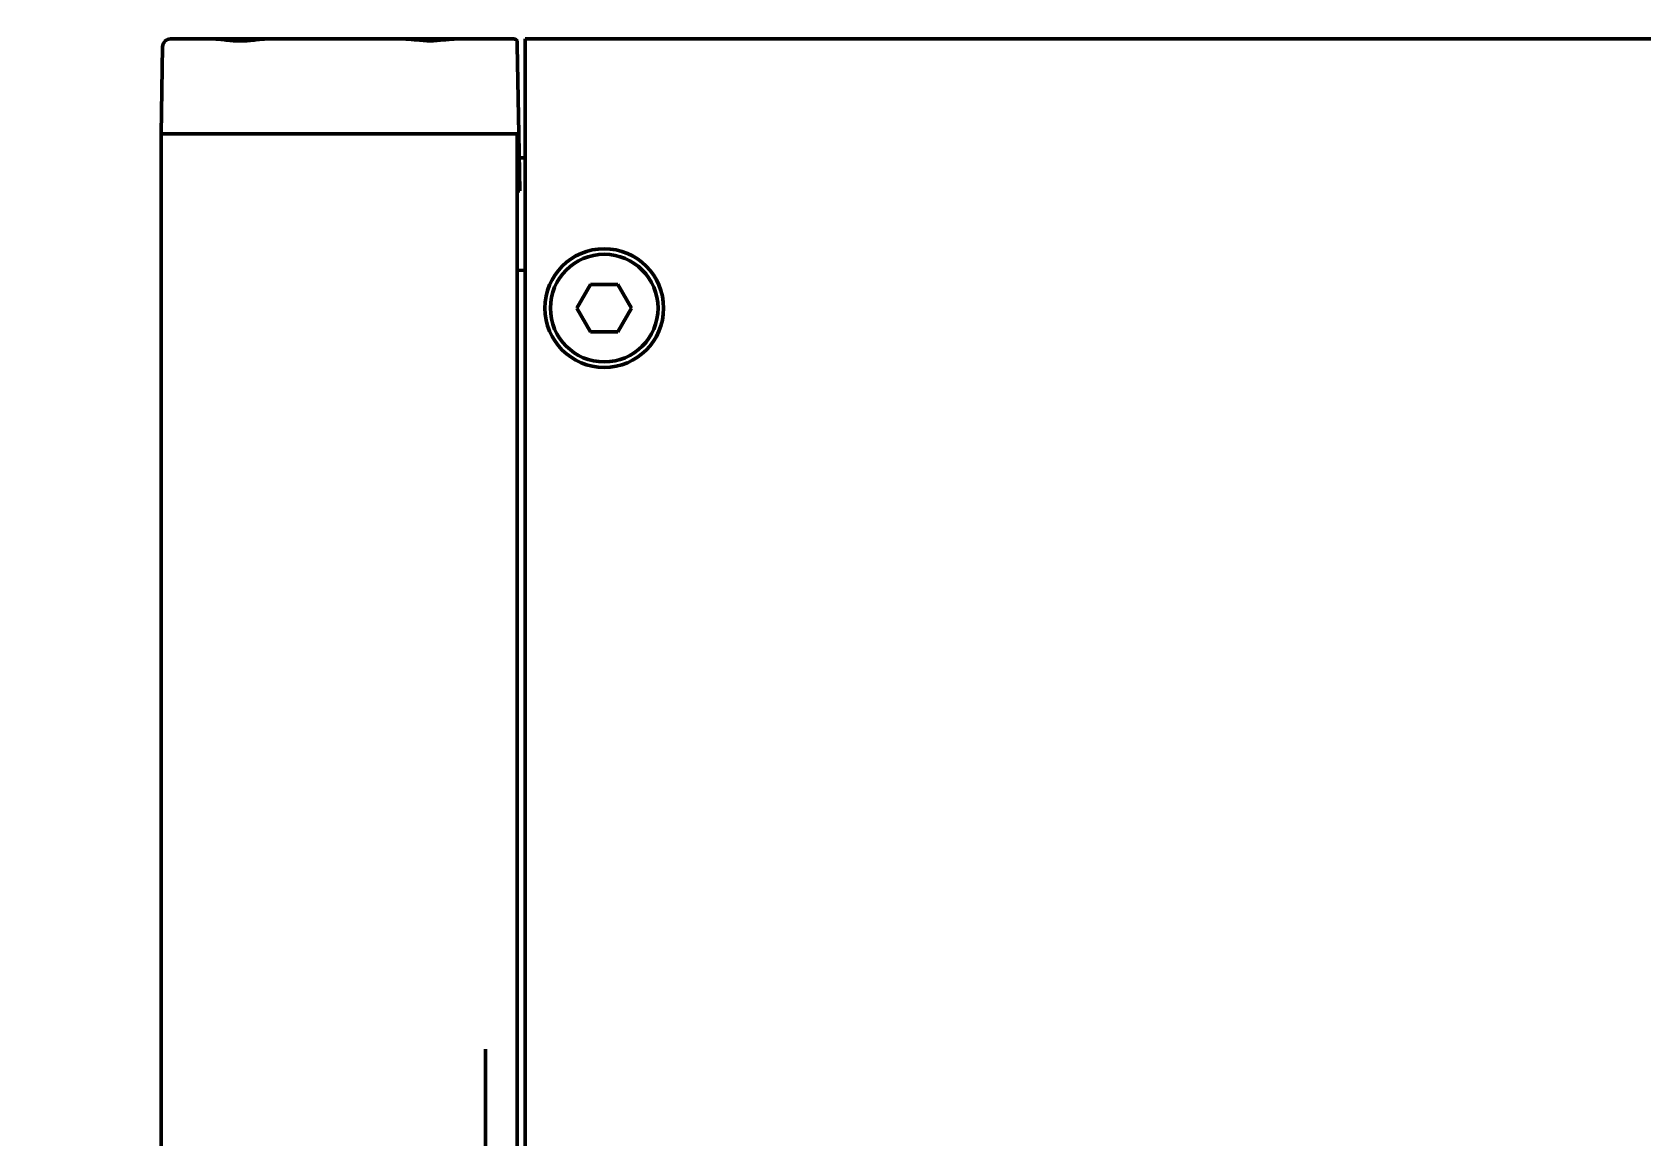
# Model space of a CAD drawing. Header units: millimetres. Extents: x 100 to 5488, y 100 to 4218.
# Drawn here: x 1574.5 to 1676.1, y 2287.5 to 2357.2 of the extents above; entities that cross this region are included whole.
import ezdxf

# ---------------------------------------------------------------- set-up
doc = ezdxf.new("R2010")
doc.units = ezdxf.units.MM
doc.header["$LTSCALE"] = 20
doc.layers.add('Dimension (ANSI)', color=7, linetype='Continuous', lineweight=25)
doc.layers.add('Visible (ANSI)', color=7, linetype='Continuous', lineweight=50)
doc.styles.add('My Text', font='tahoma.ttf')
doc.dimstyles.new('My Dimension - mm [in] (ANSI)', dxfattribs={"dimscale": 20, "dimtxt": 0.7, "dimasz": 2.5, "dimexe": 3.175, "dimexo": 1.6002, "dimgap": 0.8, "dimtad": 0, "dimtoh": 1, "dimrnd": 1e-08, "dimzin": 4, "dimdsep": 46, "dimtxsty": 'My Text', "dimcen": 0.09, "dimdle": 10, "dimclrd": 1, "dimclre": 1, "dimclrt": 1, "dimadec": 1, "dimazin": 1, "dimtfac": 4.354286, "dimtofl": 0, "dimtmove": 0, "dimatfit": 3, "dimfxl": 1, "dimtolj": 1, "dimtzin": 4, "dimlwd": -1, "dimlwe": -1, "dimarcsym": 0})

# ---------------------------------------------------------------- blocks, each defined once
blk = doc.blocks.new('*D6')
at = {"layer": 'Defpoints', "color": 0, "transparency": 16777216}
for p in [(1275.32, 2356.74), (1605.61, 2356.74), (1725.13, 2057.72)]:
    blk.add_point(p, dxfattribs=at)
at = {"layer": 'Dimension (ANSI)', "color": 1, "transparency": 16777216}
for p, q in [((1325.32, 2598.56), (1275.32, 2598.56)), ((1275.32, 2598.56), (1275.32, 2356.74)), ((1573.61, 2356.74), (1211.82, 2356.74)), ((1275.32, 2107.72), (1275.32, 2306.74)), ((1693.13, 2057.72), (1211.82, 2057.72))]:
    blk.add_line(p, q, dxfattribs=at)
for points in [[(1266.98, 2306.74), (1283.65, 2306.74), (1275.32, 2356.74)], [(1266.98, 2107.72), (1283.65, 2107.72), (1275.32, 2057.72)]]:
    blk.add_solid(points, dxfattribs=at)
at = {"layer": 'Dimension (ANSI)', "color": 1, "transparency": 16777216, "insert": (1438.55, 2607.72), "char_height": 14, "attachment_point": 2, "style": 'My Text'}
blk.add_mtext('\\A1;299.02 mm [11.772 in]', dxfattribs=at)
blk = doc.blocks.new('*D7')
at = {"layer": 'Defpoints', "color": 0, "transparency": 16777216}
for p in [(1375.34, 2356.74), (1605.61, 2356.74), (1602.37, 2083.74)]:
    blk.add_point(p, dxfattribs=at)
at = {"layer": 'Dimension (ANSI)', "color": 1, "transparency": 16777216}
for p, q in [((1425.34, 2515.21), (1375.34, 2515.21)), ((1375.34, 2515.21), (1375.34, 2356.74)), ((1573.61, 2356.74), (1311.84, 2356.74)), ((1375.34, 2133.74), (1375.34, 2306.74)), ((1570.36, 2083.74), (1311.84, 2083.74))]:
    blk.add_line(p, q, dxfattribs=at)
for points in [[(1367.01, 2306.74), (1383.67, 2306.74), (1375.34, 2356.74)], [(1367.01, 2133.74), (1383.67, 2133.74), (1375.34, 2083.74)]]:
    blk.add_solid(points, dxfattribs=at)
at = {"layer": 'Dimension (ANSI)', "color": 1, "transparency": 16777216, "insert": (1538.57, 2524.36), "char_height": 14, "attachment_point": 2, "style": 'My Text'}
blk.add_mtext('\\A1;273.00 mm [10.748 in]', dxfattribs=at)
blk = doc.blocks.new('*D8')
at = {"layer": 'Defpoints', "color": 0, "transparency": 16777216}
for p in [(1486.48, 2356.74), (1605.61, 2356.74), (1605.61, 2172.04)]:
    blk.add_point(p, dxfattribs=at)
at = {"layer": 'Dimension (ANSI)', "color": 1, "transparency": 16777216}
for p, q in [((1536.48, 2447.13), (1486.48, 2447.13)), ((1486.48, 2447.13), (1486.48, 2356.74)), ((1573.61, 2356.74), (1422.98, 2356.74)), ((1486.48, 2222.04), (1486.48, 2306.74)), ((1573.61, 2172.04), (1422.98, 2172.04))]:
    blk.add_line(p, q, dxfattribs=at)
for points in [[(1478.14, 2306.74), (1494.81, 2306.74), (1486.48, 2356.74)], [(1478.14, 2222.04), (1494.81, 2222.04), (1486.48, 2172.04)]]:
    blk.add_solid(points, dxfattribs=at)
at = {"layer": 'Dimension (ANSI)', "color": 1, "transparency": 16777216, "insert": (1643.91, 2456.29), "char_height": 14, "attachment_point": 2, "style": 'My Text'}
blk.add_mtext('\\A1;184.70 mm [7.272 in]', dxfattribs=at)

msp = doc.modelspace()

# ---------------------------------------------------------------- linework, layer by layer
at = {"layer": 'Visible (ANSI)'}
for p, q in [((1582.709, 2356.249), (1582.613, 2350.741)), ((1583.708, 2356.741), (1584.842, 2356.741)), ((1584.842, 2356.741), (1586.018, 2356.741)), ((1589.2, 2356.741), (1586.016, 2356.741)), ((1589.2, 2356.741), (1593.911, 2356.741)), ((1593.911, 2356.741), (1598.039, 2356.741)), ((1601.179, 2356.741), (1598.034, 2356.741)), ((1601.179, 2356.741), (1603.194, 2356.741)), ((1603.194, 2356.741), (1604.916, 2356.741)), ((1605.217, 2350.741), (1605.12, 2356.33)), ((1605.613, 2356.741), (2557.613, 2356.741)), ((1605.613, 2356.384), (1605.613, 2356.741)), ((1605.613, 2356.384), (1605.613, 2347.357)), ((1582.613, 2350.741), (1582.613, 2346.962)), ((1583.595, 2350.741), (1582.613, 2350.741)), ((1583.595, 2350.741), (1605.113, 2350.741)), ((1605.113, 2347.357), (1605.113, 2350.741)), ((1605.217, 2350.741), (1605.113, 2350.741)), ((1605.217, 2350.741), (1605.28, 2347.141)), ((1605.613, 2349.241), (1605.244, 2349.241)), ((1605.113, 2347.357), (1605.113, 2346.108)), ((1605.28, 2347.141), (1605.113, 2347.141)), ((1605.613, 2346.103), (1605.613, 2347.357)), ((1582.613, 2346.279), (1582.613, 2346.962)), ((1582.613, 2346.279), (1582.613, 2303.197)), ((1605.113, 2303.026), (1605.113, 2346.108)), ((1605.613, 2346.103), (1605.613, 2303.047)), ((1605.113, 2342.131), (1605.613, 2342.113)), ((1609.747, 2341.241), (1608.881, 2339.741)), ((1609.747, 2341.241), (1611.479, 2341.241)), ((1612.345, 2339.741), (1611.479, 2341.241)), ((1608.881, 2339.741), (1609.747, 2338.241)), ((1611.479, 2338.241), (1612.345, 2339.741)), ((1611.479, 2338.241), (1609.747, 2338.241)), ((1582.613, 2303.197), (1582.613, 2302.356)), ((1582.613, 2302.356), (1582.613, 2295.952)), ((1605.113, 2302.452), (1605.113, 2303.026)), ((1605.113, 2231.439), (1605.113, 2302.452)), ((1605.613, 2303.047), (1605.613, 2302.433)), ((1605.613, 2302.433), (1605.613, 2231.479)), ((1582.613, 2294.663), (1582.613, 2295.952)), ((1582.613, 2294.663), (1582.613, 2282.067)), ((1603.113, 2292.922), (1603.113, 2231.403))]:
    msp.add_line(p, q, dxfattribs=at)
for radius in [3.75, 3.4]:
    msp.add_circle((1610.613, 2339.741), radius, dxfattribs=at)
msp.add_arc((1583.209, 2356.241), 0.5, 90, 179, dxfattribs=at)
msp.add_ellipse((1605.121, 2356.244), major_axis=(-0.005, 0.3), ratio=0.0002028, start_param=5.0051803, end_param=5.7116138, dxfattribs=at)
for points, knots in [([(1583.707, 2356.741), (1583.679, 2356.741), (1583.652, 2356.741), (1583.627, 2356.741), (1583.588, 2356.741), (1583.552, 2356.741), (1583.517, 2356.741), (1583.502, 2356.741), (1583.487, 2356.741), (1583.473, 2356.741), (1583.431, 2356.741), (1583.391, 2356.741), (1583.357, 2356.741), (1583.352, 2356.741), (1583.348, 2356.741), (1583.343, 2356.741), (1583.306, 2356.741), (1583.276, 2356.741), (1583.253, 2356.741), (1583.251, 2356.741), (1583.25, 2356.741), (1583.248, 2356.741), (1583.229, 2356.741), (1583.216, 2356.741), (1583.211, 2356.741), (1583.21, 2356.741), (1583.209, 2356.741), (1583.209, 2356.741)], [0.00126813, 0.00126813, 0.00126813, 0.00126813, 0.10097162, 0.10097162, 0.10097162, 0.25, 0.25, 0.25, 0.31438718, 0.31438718, 0.31438718, 0.5, 0.5, 0.5, 0.5248581, 0.5248581, 0.5248581, 0.73465201, 0.73465201, 0.73465201, 0.75, 0.75, 0.75, 0.94317218, 0.94317218, 0.94317218, 1, 1, 1, 1]), ([(1586.017, 2356.741), (1586.11, 2356.741), (1586.209, 2356.732), (1586.447, 2356.707), (1586.588, 2356.69), (1587.024, 2356.641), (1587.328, 2356.619), (1587.891, 2356.619), (1588.195, 2356.641), (1588.631, 2356.69), (1588.772, 2356.707), (1589.009, 2356.732), (1589.108, 2356.741), (1589.2, 2356.741)], [0.24835516, 0.24835516, 0.24835516, 0.24835516, 0.28120832, 0.28120832, 0.32341099, 0.32341099, 0.40781633, 0.40781633, 0.49222168, 0.49222168, 0.53442435, 0.53442435, 0.56699802, 0.56699802, 0.56699802, 0.56699802]), ([(1601.179, 2356.741), (1601.09, 2356.741), (1600.994, 2356.733), (1600.762, 2356.71), (1600.622, 2356.693), (1600.19, 2356.646), (1599.888, 2356.625), (1599.331, 2356.625), (1599.029, 2356.646), (1598.598, 2356.693), (1598.458, 2356.71), (1598.225, 2356.733), (1598.129, 2356.741), (1598.039, 2356.741)], [-0.5608719, -0.5608719, -0.5608719, -0.5608719, -0.52932972, -0.52932972, -0.48752687, -0.48752687, -0.40392117, -0.40392117, -0.32031547, -0.32031547, -0.27851262, -0.27851262, -0.24685997, -0.24685997, -0.24685997, -0.24685997]), ([(1604.916, 2356.741), (1604.938, 2356.741), (1604.96, 2356.737), (1605, 2356.723), (1605.02, 2356.713), (1605.053, 2356.688), (1605.069, 2356.672), (1605.093, 2356.637), (1605.102, 2356.617), (1605.111, 2356.587), (1605.113, 2356.576), (1605.115, 2356.563), (1605.115, 2356.561), (1605.116, 2356.556), (1605.116, 2356.554), (1605.116, 2356.551), (1605.116, 2356.55), (1605.116, 2356.548), (1605.116, 2356.548), (1605.116, 2356.547), (1605.116, 2356.547), (1605.116, 2356.546), (1605.116, 2356.546), (1605.116, 2356.545), (1605.116, 2356.545), (1605.116, 2356.544), (1605.116, 2356.544), (1605.116, 2356.542), (1605.116, 2356.54), (1605.116, 2356.53), (1605.117, 2356.516), (1605.117, 2356.497)], [0, 0, 0, 0, 0.006488259, 0.006488259, 0.012856483, 0.012856483, 0.019229017, 0.019229017, 0.025601393, 0.025601393, 0.028756404, 0.028756404, 0.029536257, 0.029536257, 0.030121544, 0.030121544, 0.030521589, 0.030521589, 0.03070448, 0.03070448, 0.030866151, 0.030866151, 0.031189552, 0.031189552, 0.031621694, 0.031621694, 0.03291658, 0.03291658, 0.036806218, 0.036806218, 0.047459692, 0.047459692, 0.047459692, 0.047459692]), ([(1604.916, 2356.741), (1604.938, 2356.741), (1604.96, 2356.737), (1605, 2356.723), (1605.02, 2356.713), (1605.053, 2356.688), (1605.069, 2356.672), (1605.093, 2356.637), (1605.102, 2356.617), (1605.111, 2356.587), (1605.113, 2356.576), (1605.115, 2356.561), (1605.116, 2356.555), (1605.116, 2356.549), (1605.116, 2356.549), (1605.116, 2356.548), (1605.116, 2356.547), (1605.116, 2356.547), (1605.116, 2356.547), (1605.116, 2356.546), (1605.116, 2356.546), (1605.116, 2356.545), (1605.116, 2356.545), (1605.116, 2356.545), (1605.116, 2356.545), (1605.116, 2356.544), (1605.116, 2356.544), (1605.116, 2356.542), (1605.116, 2356.541), (1605.116, 2356.531), (1605.117, 2356.518), (1605.117, 2356.482), (1605.118, 2356.461), (1605.118, 2356.426), (1605.118, 2356.416), (1605.119, 2356.404)], [0, 0, 0, 0, 0.006488511, 0.006488511, 0.012856983, 0.012856983, 0.019229765, 0.019229765, 0.025602393, 0.025602393, 0.028757773, 0.028757773, 0.03034502, 0.03034502, 0.030593207, 0.030593207, 0.030673833, 0.030673833, 0.030754348, 0.030754348, 0.030918076, 0.030918076, 0.031242157, 0.031242157, 0.031659685, 0.031659685, 0.032911432, 0.032911432, 0.036672608, 0.036672608, 0.047140071, 0.047140071, 0.056705201, 0.056705201, 0.060666966, 0.060666966, 0.060666966, 0.060666966])]:
    msp.add_open_spline(points, degree=3, knots=knots, dxfattribs=at)
msp.add_open_spline([(1604.916, 2356.741), (1604.916, 2356.741), (1604.916, 2356.741), (1604.916, 2356.741)], degree=3, dxfattribs=at)

# ---------------------------------------------------------------- dimensions: what is measured, and where the dimension line sits
at = {"layer": 'Dimension (ANSI)', "color": 1, "true_color": 0xff0000}
for base, p1, angle, text, picture, middle in [((1275.318, 2356.741), (1725.13, 2057.721), 90, '<> mm [11.772 in]', '*D6', (1282.148, 2598.558)), ((1375.341, 2356.741), (1602.367, 2083.741), 270, '<> mm [10.748 in]', '*D7', (1380.489, 2515.206)), ((1486.478, 2356.741), (1605.613, 2172.041), 270, '<> mm [7.272 in]', '*D8', (1489.668, 2447.134))]:
    dim = msp.add_linear_dim(base=base, p1=p1, p2=(1605.613, 2356.741), angle=angle, text=text, dimstyle='My Dimension - mm [in] (ANSI)', override={"dimgap": 0.8, "dimtih": 1, "dimtoh": 1, "dimdec": 2, "dimpost": '', "dimtol": 0, "dimlim": 0, "dimtp": 0, "dimtm": 0, "dimtdec": 2, "dimtmove": 1, "dimatfit": 2}, dxfattribs=at)
    dim.commit()
    dim.dimension.update_dxf_attribs({"geometry": picture, "text_midpoint": middle, "dimtype": 160})

doc.saveas('drawing.dxf')
